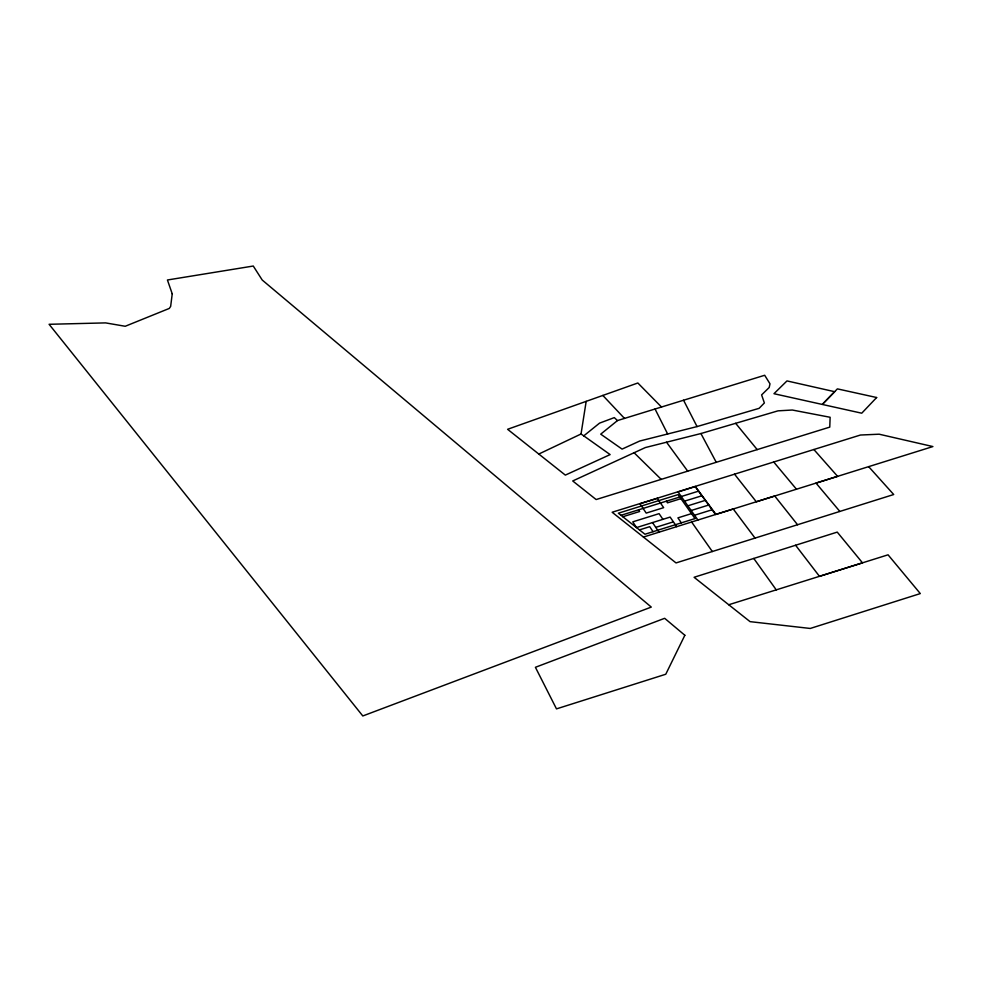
<?xml version="1.0" encoding="UTF-8"?>
<svg xmlns="http://www.w3.org/2000/svg" width="982" height="982" viewBox="0 0 982 982"><rect width="100%" height="100%" fill="white"/><g stroke="black" fill="none" stroke-linecap="round" stroke-linejoin="round"><path stroke-width="1.47" d="M538.787 454.052L581.037 433.995L586.18 401.356M617.482 420.566L600.726 434.154L622.085 449.105L639.712 441.028L697.048 426.581L759.135 408.328L764.364 402.964L761.615 394.899L769.188 387.509L769.998 383.827L764.683 375.271L617.482 420.566L614.29 417.62L599.548 423.132L583.762 435.861L581.037 433.995M795.58 545.243L819.467 576.336L888.059 554.818L920.306 593.582L810.248 628.455L750.064 621.643L694.078 577.281L837.241 532.109L862.503 562.846L728.742 604.752M839.843 511.438L676.033 562.932L612.142 512.248L860.453 435.026L879.148 434.204L932.9 446.565L816.017 483.095L839.843 511.438L893.706 494.523L868.653 466.646M639.442 529.887L649.716 526.683L653.055 531.704M691.512 513.623L677.911 517.87L681.348 522.854M655.743 527.371L673.394 521.847M694.532 515.243L712.11 509.756M643.419 537.068L837.597 476.356L813.869 449.51M620.992 515.305L679.777 497.015M681.287 496.524L698.595 491.135M622.809 516.753L639.65 511.499L638.558 509.842M680.931 498.647L667.502 502.833L666.361 501.188M684.564 501.151L701.934 495.738M687.854 505.816L705.297 500.366M691.181 510.505L708.697 505.043M700.927 433.541L778.002 410.844L792.302 410.022L830.134 417.276L829.765 427.109L596.135 499.543L572.715 480.959L645.358 447.559L700.927 433.541L716.246 462.301M583.762 435.861L610.129 454.592L565.337 475.104L507.596 429.294L637.846 382.992L661.5 407.014M634.09 452.739L661.217 479.376M602.838 395.439L624.478 418.406M773.73 461.994L796.463 489.22M735.653 423.316L757.208 449.609M797.556 524.744L774.724 496.008L756.312 501.777L734.524 474.183M755.048 538.099L733.247 508.983L715.964 514.384L695.17 486.421M666.533 442.219L687.707 471.151M715.559 514.507L695.293 486.581L678.046 491.945L697.907 520.018M753.783 558.463L776.246 589.863M691.61 521.994L712.331 551.528M676.696 526.659L670.129 517.084L636.52 527.58L632.776 521.847L659.069 513.647L662.924 519.331M652.539 522.571L658.971 532.195M683.57 400.239L697.048 426.581M655.043 409.003L667.65 433.983M172.231 293.839L170.659 306.396L169.285 308.434L125.23 326.27L105.602 322.894L49.1 324.293L362.8 715.964L651.287 607.085L262.231 280.042L253.27 266.036L167.431 279.993L172.231 293.839M684.847 635.268L665.771 674.241L556.487 708.881L535.411 667.294L664.654 618.304L684.847 635.268M876.644 397.526L861.742 413.201L773.963 393.708L786.975 380.918L834.663 391.695L822.4 404.326L837.388 388.872L876.644 397.526M695.011 518.582L644.953 534.245L618.341 513.205L678.083 494.621L695.011 518.582M657.302 498.39L639.994 503.778L646.217 513.095L663.66 507.657L657.302 498.39"/></g></svg>
